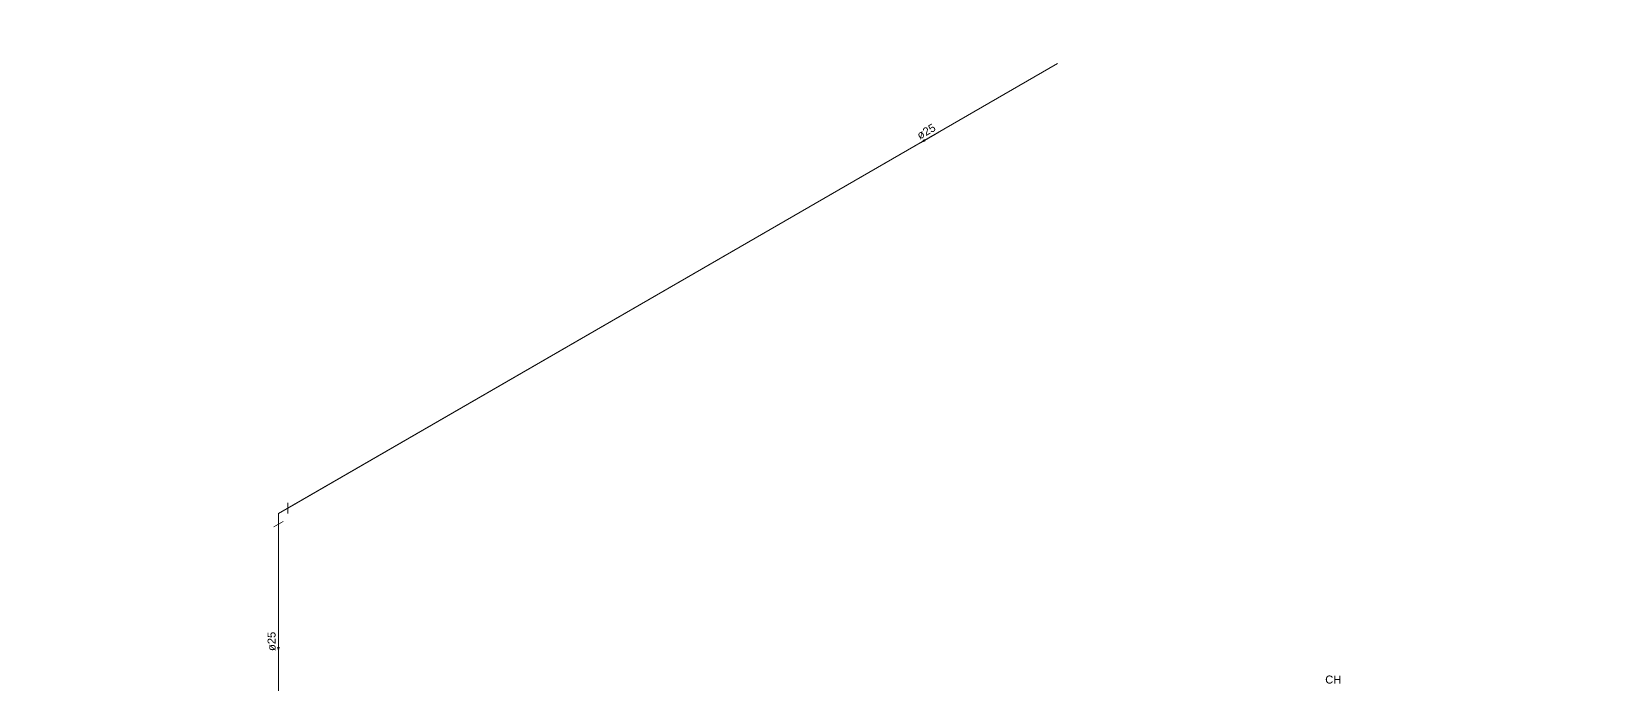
# Model space of a CAD drawing. Header units: millimetres. Extents: x 40 to 499, y -93 to 187.
# Drawn here: x 182.38 to 211.82, y 68.65 to 80.9 of the extents above; entities that cross this region are included whole.
import ezdxf

# ---------------------------------------------------------------- set-up
doc = ezdxf.new("R2010")
doc.units = ezdxf.units.MM
doc.header["$MEASUREMENT"] = 0
for name, color, linetype, lineweight in [('AF-Condutos', 4, 'Continuous', 5), ('AF-Conexões', 9, 'Continuous', 5), ('AF-Sentido conduto', 9, 'Continuous', 5), ('AF-Textos conduto', 7, 'Continuous', 5), ('Nível 1', 7, 'Continuous', 5), ('Textos', 7, 'Continuous', 5)]:
    doc.layers.add(name, color=color, linetype=linetype, lineweight=lineweight)
doc.styles.add('Arial', font='arial.ttf')

msp = doc.modelspace()

# ---------------------------------------------------------------- hatches: boundary and pattern name
at = {"layer": 'AF-Sentido conduto', "linetype": 'Continuous'}
for points in [[(199.048, 78.813), (199.144, 78.839), (199.119, 78.884)], [(187.013, 69.265), (187.039, 69.361), (186.987, 69.361)], [(187.013, 69.265), (187.039, 69.361), (186.987, 69.361)]]:
    msp.add_hatch(color=1, dxfattribs=at).paths.add_polyline_path(points)

# ---------------------------------------------------------------- linework, layer by layer
msp.add_circle((169.946, 37.038), 130.183)
at = {"layer": 'AF-Condutos'}
for p, q in [((201.621, 80.298), (187.186, 71.965)), ((187.013, 71.665), (187.013, 67.065)), ((187.013, 71.665), (187.013, 67.065))]:
    msp.add_line(p, q, dxfattribs=at)
at = {"layer": 'AF-Conexões', "color": 5}
for p, q in [((187.013, 71.865), (187.186, 71.965)), ((187.013, 71.865), (187.013, 71.665)), ((187.013, 71.865), (187.013, 71.665)), ((187.186, 71.865), (187.186, 72.065)), ((186.927, 71.615), (187.1, 71.715)), ((186.927, 71.615), (187.1, 71.715))]:
    msp.add_line(p, q, dxfattribs=at)
at = {"layer": 'AF-Sentido conduto', "color": 1}
for points in [[(199.394, 79.013), (199.048, 78.813)], [(187.013, 69.665), (187.013, 69.265)], [(187.013, 69.665), (187.013, 69.265)]]:
    msp.add_lwpolyline(points, dxfattribs=at)
at = {"layer": 'Nível 1'}
msp.add_line((199.252, 78.931), (187.013, 71.865), dxfattribs=at)

# ---------------------------------------------------------------- texts
at = {"layer": 'AF-Textos conduto', "char_height": 0.15, "width": 0.7221, "attachment_point": 8, "line_spacing_factor": 0.6, "style": 'Arial'}
for insert, rotation in [((199.196, 78.957), 30.0001), ((186.963, 69.465), 90.0002), ((186.963, 69.465), 90.0002)]:
    msp.add_mtext('ø25', dxfattribs=dict(at, insert=insert, rotation=rotation))
at = {"layer": 'Textos', "insert": (206.94, 68.672), "char_height": 0.15, "width": 0.60549, "attachment_point": 9, "line_spacing_factor": 0.6, "style": 'Arial'}
msp.add_mtext('CH', dxfattribs=at)

doc.saveas('drawing.dxf')
